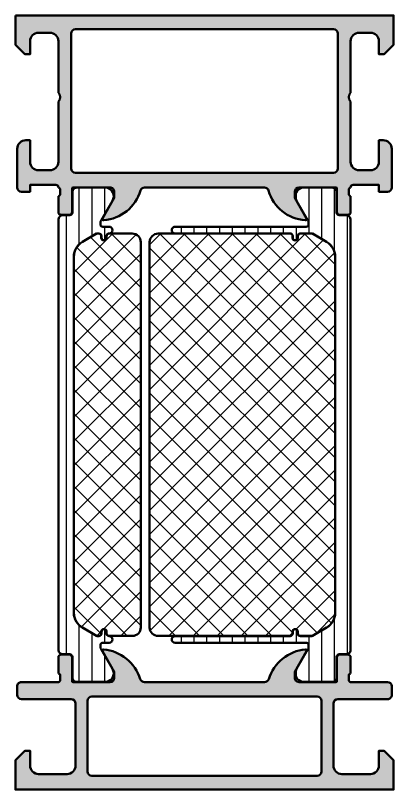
# Model space of a CAD drawing. Extents: x 0 to 44, y 0 to 90.
import ezdxf

# ---------------------------------------------------------------- set-up
doc = ezdxf.new("R2010")
doc.units = 0
for name, color, linetype, lineweight in [('0S-Alu contour', 7, 'Continuous', 50), ('0S-Alu hatch', 252, 'Continuous', 25), ('0S-Plastic contour', 254, 'Continuous', 50), ('0S-Plastic hatch', 253, 'Continuous', 25), ('0S-PT contour', 91, 'Continuous', 50), ('0S-PT hatch', 103, 'Continuous', 25)]:
    doc.layers.add(name, color=color, linetype=linetype, lineweight=lineweight)
pattern_1 = [(90, (0, 0), (-1.4859, 0), [])]
pattern_2 = [(135, (0, 0), (-1.403165018917055, -1.403165018917055), []), (225, (0, 0), (1.403165018917055, -1.403165018917055), [])]

# ---------------------------------------------------------------- blocks, each defined once
blk = doc.blocks.new('345120__F3F9D7E0_DEB5_4AF1_BDE5_C69AA5658B15_')
at = {"layer": '0S-Alu hatch'}
h = blk.add_hatch(color=256, dxfattribs=at)
edge = h.paths.add_edge_path()
edge.add_line((0, 90), (0, 86.59996795654297))
edge.add_line((0, 86.59996795654297), (1.099975585937499, 85.49999237060545))
edge.add_line((1.099975585937499, 85.49999237060545), (1.699951171875, 85.49999237060545))
edge.add_line((1.699951171875, 85.49999237060545), (1.699951167454621, 87.00035610491898))
edge.add_ellipse((2.700037571150549, 87.000356104919), major_axis=(-1.000086403695927, 0), ratio=1, start_angle=270.0000000000001, end_angle=360, ccw=False)
edge.add_line((2.700037571150548, 88.00044250861492), (3.999945194182837, 88.00044250638473))
edge.add_ellipse((3.999945191311735, 87.00038769658362), major_axis=(-1.000054809801113, 0), ratio=1, start_angle=180, end_angle=269.99999983550697, ccw=False)
edge.add_line((5.000000001112852, 87.00038769658362), (5, 81))
edge.add_ellipse((4.475160659681638, 80.5), major_axis=(-0.724883668698511, 0), ratio=1, start_angle=136.3884232636868, end_angle=223.6115767363133, ccw=False)
edge.add_line((5, 80), (5.000000001728484, 73.00005879772895))
edge.add_ellipse((3.999941202271026, 73.00005879772898), major_axis=(-1.000058799457458, 0), ratio=1, start_angle=90.00000000000051, end_angle=180, ccw=False)
edge.add_line((3.999941202271034, 71.99999999827152), (2.700038641114208, 71.99999999617478))
edge.add_ellipse((2.700038642443939, 73.00008747056891), major_axis=(-1.000087474394149, 0), ratio=1, start_angle=0, end_angle=89.99999992381868, ccw=False)
edge.add_line((1.699951168049786, 73.00008747056894), (1.699951171875, 75.5))
edge.add_line((1.699951171875, 75.5), (1.200038642443943, 75.50000000382522))
edge.add_arc((1.200038642443942, 74.49991252943106), 1.000087474394163, 89.99999999999999, 180.0007771235139)
edge.add_line((0.1999511681417694, 74.49989896487655), (0.2000122065430656, 69.99997010652886))
edge.add_arc((0.6999814664105886, 69.99997688836301), 0.4999692599135191, 180.0007771887011, 269.9995628678931)
edge.add_line((0.6999776519478511, 69.50000762846403), (1.70001220703125, 69.5))
edge.add_line((1.70001220703125, 69.5), (1.70001220703125, 70.29999542236328))
edge.add_line((1.70001220703125, 70.29999542236328), (4.699920654296797, 70.29999542236328))
edge.add_ellipse((4.700537733616001, 70.00062467693965), major_axis=(-0.29937138140174, 0), ratio=1, start_angle=179.8789847212615, end_angle=270.118101020499, ccw=False)
edge.add_ellipse((4.921072000722631, 69.7324717786137), major_axis=(-0.2788950563274067, 0), ratio=1, start_angle=178.8354106256287, end_angle=253.58012358051678, ccw=False)
edge.add_line((5.19990944726563, 69.726803370614), (5.199909447265627, 69.27320937061397))
edge.add_ellipse((4.921041351622438, 69.26754871113693), major_axis=(-0.2789255417371704, 0), ratio=1, start_angle=106.42459455535709, end_angle=181.1628700728806, ccw=False)
edge.add_line((4.999908447265626, 69.00000537061398), (4.999908447265625, 67.11999437060547))
edge.add_arc((5.299908447265624, 67.11999437060547), 0.2999999999999989, 180, 270.0000000000002)
edge.add_line((5.299908447265625, 66.81999437060547), (6.279882766308412, 66.81999437060547))
edge.add_arc((6.279882766308412, 67.11999437060547), 0.2999999999999971, 270, 360)
edge.add_line((6.57988276630841, 67.11999437060547), (6.579882766308411, 69.87999237060548))
edge.add_ellipse((6.699882766308407, 69.87999237060548), major_axis=(-0.1199999999999957, 0), ratio=1, start_angle=270.0017281987051, end_angle=360, ccw=False)
edge.add_line((6.699879146777504, 69.99999237055088), (10.99987573095151, 70.000122070251))
edge.add_ellipse((10.99989081194118, 69.50013495270454), major_axis=(-0.4999871177739097, 0), ratio=1, start_angle=180, end_angle=270.0017281986446, ccw=False)
edge.add_line((11.49987792971509, 69.50013495270454), (11.4998779296875, 68.80012512207031))
edge.add_line((11.4998779296875, 68.80012512207031), (10.11163330078123, 66.39560699462886))
edge.add_arc((10.23547601666193, 66.33769717461006), 0.1367134431258305, 154.9388426472552, 284.9266257996126)
edge.add_arc((9.920909795920153, 71.01638100774355), 4.823483216037494, 274.1585276596575, 343.4516360774273)
edge.add_ellipse((15.02389249098136, 69.5001220703124), major_axis=(-0.5000000000000996, 0), ratio=1, start_angle=269.999999999999, end_angle=343.4516360774293, ccw=False)
edge.add_line((15.02389249098137, 70.0001220703125), (28.97897234221998, 70.0001220703125))
edge.add_ellipse((28.97897234222002, 69.5001220703124), major_axis=(-0.5000000000000995, 0), ratio=1, start_angle=195.5022685849548, end_angle=270.00000000000324, ccw=False)
edge.add_arc((33.97791587154021, 70.88666495980162), 4.687671692939361, 195.5022685849576, 266.9583986954617)
edge.add_arc((33.76730593307565, 66.33526302328411), 0.1351541355356536, 253.6162966760294, 386.5182348815064)
edge.add_line((33.88824081420898, 66.3956069946289), (32.49999618530273, 68.8001251220703))
edge.add_line((32.49999618530273, 68.8001251220703), (32.49999618527514, 69.50013495270453))
edge.add_ellipse((32.99998330304908, 69.50013495270451), major_axis=(-0.4999871177739337, 0), ratio=1, start_angle=270.00009934834884, end_angle=360, ccw=False)
edge.add_line((32.99998243609352, 70.0001220704777), (37.30002183152571, 70.00012952636668))
edge.add_ellipse((37.3000220396001, 69.88012969970701), major_axis=(-0.1199998266598455, 0), ratio=1, start_angle=180, end_angle=270.00009934834304, ccw=False)
edge.add_line((37.42002186625994, 69.88012969970703), (37.42002186625994, 67.12013169970702))
edge.add_arc((37.72002186625994, 67.12013169970703), 0.2999999999999971, 180, 270)
edge.add_line((37.72002186625994, 66.82013169970703), (38.69999618530271, 66.820131699707))
edge.add_arc((38.69999618530271, 67.12013169970703), 0.3000000000000114, 270, 360)
edge.add_line((38.99999618530272, 67.12013169970703), (38.99999618530272, 69.00014269971554))
edge.add_ellipse((39.07886328094589, 69.26768604023847), major_axis=(-0.2789255417371443, 0), ratio=1, start_angle=-1.1628700727576984, end_angle=73.57540544464467, ccw=False)
edge.add_line((38.79999518530272, 69.2733466997149), (38.79999518530274, 69.7269406997155))
edge.add_ellipse((39.07883263184571, 69.73260910771404), major_axis=(-0.2788950563273631, 0), ratio=1, start_angle=-73.58012358050661, end_angle=1.1645893741326176, ccw=False)
edge.add_ellipse((39.29930476826627, 70.0006870152495), major_axis=(-0.2993091018266671, 0), ratio=1, start_angle=-90.12344696700228, end_angle=0.106685184959872, ccw=False)
edge.add_line((39.29994964599625, 70.2999954223633), (42.29985809326172, 70.29999542236328))
edge.add_line((42.29985809326172, 70.29999542236328), (42.29985809326172, 69.5))
edge.add_line((42.29985809326172, 69.5), (43.29989264834511, 69.50000762846403))
edge.add_arc((43.29988883388239, 69.99997688836301), 0.4999692599135264, 270.000437132106, 359.9992228112989)
edge.add_line((43.79985809374992, 69.99997010652886), (43.79991913215119, 74.49989896487655))
edge.add_arc((42.79983165784903, 74.49991252943106), 1.000087474394153, 359.9992228764861, 450.0000000000004)
edge.add_line((42.79983165784902, 75.50000000382522), (42.29991912841796, 75.5))
edge.add_line((42.29991912841796, 75.5), (42.29991913224317, 73.00008747056894))
edge.add_ellipse((41.299831657849, 73.00008747056896), major_axis=(-1.00008747439417, 0), ratio=1, start_angle=90.00000006091722, end_angle=180, ccw=False)
edge.add_line((41.2998316589123, 71.99999999617478), (39.99992287798283, 71.99999999861787))
edge.add_ellipse((39.9999228779828, 73.0000487627993), major_axis=(-1.000048764181428, 0), ratio=1, start_angle=0, end_angle=90.00000000000159, ccw=False)
edge.add_line((38.99987411380138, 73.00004876279931), (38.99987411499024, 80))
edge.add_ellipse((39.52471345530859, 80.5), major_axis=(-0.7248836686985038, 0), ratio=1, start_angle=-43.61157673631379, end_angle=43.61157673631379, ccw=False)
edge.add_line((38.99987411499024, 81), (38.99987411430043, 87.00039773154603))
edge.add_ellipse((39.99991888881759, 87.00039773154603), major_axis=(-1.000044774517157, 0), ratio=1, start_angle=270.00000016449314, end_angle=360, ccw=False)
edge.add_line((39.99991888594652, 88.00044250606317), (41.29983272914242, 88.00044250861491))
edge.add_ellipse((41.2998327291424, 87.00035610491898), major_axis=(-1.000086403695931, 0), ratio=1, start_angle=180, end_angle=269.9999999999992, ccw=False)
edge.add_line((42.29991913283834, 87.00035610491898), (42.29991912841796, 85.49999237060545))
edge.add_line((42.29991912841796, 85.49999237060545), (42.89989471435546, 85.49999237060545))
edge.add_line((42.89989471435546, 85.49999237060545), (43.99987030029296, 86.59996795654297))
edge.add_line((43.99987030029296, 86.59996795654297), (43.99987030029298, 90))
edge.add_line((43.99987030029298, 90), (0, 90))
edge = h.paths.add_edge_path()
edge.add_ellipse((7.000017999656677, 87.89999115561675), major_axis=(-0.5000027408751322, 0), ratio=1, start_angle=270, end_angle=360, ccw=False)
edge.add_line((7.000017999656677, 88.39999389649189), (36.99985611533369, 88.39999389649188))
edge.add_ellipse((36.99985611533357, 87.89999115561675), major_axis=(-0.500002740875118, 0), ratio=1, start_angle=180, end_angle=269.99999999998613, ccw=False)
edge.add_line((37.49985885620868, 87.89999115561675), (37.49985885620118, 72.19999694824219))
edge.add_ellipse((36.99985611533357, 72.19999968910979), major_axis=(-0.500002740875118, 0), ratio=1, start_angle=90, end_angle=179.9996859215194, ccw=False)
edge.add_line((36.99985611533357, 71.69999694823466), (7.000017999656556, 71.69999694823466))
edge.add_ellipse((7.000017999656679, 72.1999996891098), major_axis=(-0.5000027408751296, 0), ratio=1, start_angle=0, end_angle=89.99999999998568, ccw=False)
edge.add_line((6.50001525878155, 72.1999996891098), (6.500015258781544, 87.899991155617))
at = {"layer": '0S-Alu contour', "color": 7}
for points in [[(0, 90), (0, 86.59996795654297), (1.099975585937499, 85.49999237060545), (1.699951171875, 85.49999237060545), (1.699951167454621, 87.00035610491898)], [(42.29991913283834, 87.00035610491898), (42.29991912841796, 85.49999237060545), (42.89989471435546, 85.49999237060545), (43.99987030029296, 86.59996795654297), (43.99987030029298, 90), (0, 90)], [(7.000017999656677, 88.39999389649189), (36.99985611533369, 88.39999389649188)], [(2.700037571150548, 88.00044250861492), (3.999945194182837, 88.00044250638473)], [(6.50001525878155, 72.1999996891098), (6.500015258781544, 87.899991155617)], [(37.49985885620868, 87.89999115561675), (37.49985885620118, 72.19999694824219)], [(39.99991888594652, 88.00044250606317), (41.29983272914242, 88.00044250861491)], [(5.000000001112852, 87.00038769658362), (5, 81)], [(38.99987411499024, 81), (38.99987411430043, 87.00039773154603)], [(5, 80), (5.000000001728484, 73.00005879772895)], [(38.99987411380138, 73.00004876279931), (38.99987411499024, 80)], [(1.699951168049786, 73.00008747056894), (1.699951171875, 75.5), (1.200038642443943, 75.50000000382522)], [(42.79983165784902, 75.50000000382522), (42.29991912841796, 75.5), (42.29991913224317, 73.00008747056894)], [(0.1999511681417694, 74.49989896487655), (0.2000122065430656, 69.99997010652886)], [(43.79985809374992, 69.99997010652886), (43.79991913215119, 74.49989896487655)], [(3.999941202271034, 71.99999999827152), (2.700038641114208, 71.99999999617478)], [(36.99985611533357, 71.69999694823466), (7.000017999656555, 71.69999694823466)], [(41.2998316589123, 71.99999999617478), (39.99992287798283, 71.99999999861787)], [(0.6999776519478511, 69.50000762846403), (1.70001220703125, 69.5), (1.70001220703125, 70.29999542236328), (4.699920654296797, 70.29999542236328)], [(39.29994964599625, 70.2999954223633), (42.29985809326172, 70.29999542236328), (42.29985809326172, 69.5), (43.29989264834511, 69.50000762846403)], [(5.19990944726563, 69.726803370614), (5.199909447265627, 69.27320937061397)], [(6.57988276630841, 67.11999437060547), (6.579882766308411, 69.87999237060548)], [(6.699879146777504, 69.99999237055088), (10.99987573095151, 70.000122070251)], [(11.49987792971509, 69.50013495270454), (11.4998779296875, 68.80012512207031), (10.11163330078123, 66.39560699462886)], [(15.02389249098137, 70.0001220703125), (28.97897234221998, 70.0001220703125)], [(33.88824081420898, 66.3956069946289), (32.49999618530273, 68.8001251220703), (32.49999618527514, 69.50013495270453)], [(32.99998243609352, 70.0001220704777), (37.30002183152571, 70.00012952636668)], [(37.42002186625994, 69.88012969970703), (37.42002186625994, 67.12013169970702)], [(38.79999518530272, 69.2733466997149), (38.79999518530274, 69.7269406997155)], [(4.999908447265626, 69.00000537061398), (4.999908447265625, 67.11999437060547)], [(38.99999618530272, 67.12013169970703), (38.99999618530272, 69.00014269971554)], [(5.299908447265625, 66.81999437060547), (6.279882766308412, 66.81999437060547)], [(37.72002186625994, 66.82013169970703), (38.69999618530271, 66.820131699707)]]:
    blk.add_lwpolyline(points, dxfattribs=at)
at = {"layer": '0S-Alu contour', "color": 7, "extrusion": (0, 0, -1)}
for centre, radius, start, end in [((-7.000017999656677, 87.89999115561675), 0.5000027408751322, 0, 90), ((-36.99985611533357, 87.89999115561675), 0.500002740875118, 90.00000000001386, 180), ((-2.700037571150549, 87.000356104919), 1.000086403695927, 0, 89.99999999999991), ((-3.999945191311735, 87.00038769658362), 1.000054809801113, 90.00000016449302, 180), ((-39.99991888881759, 87.00039773154603), 1.000044774517157, 0, 89.99999983550686), ((-41.2998327291424, 87.00035610491898), 1.000086403695931, 90.00000000000081, 180), ((-4.475160659681638, 80.5), 0.724883668698511, 136.3884232636867, 223.6115767363132), ((-39.52471345530859, 80.5), 0.7248836686985038, 316.3884232636862, 43.61157673631377), ((-2.700038642443939, 73.00008747056891), 1.000087474394149, 270.0000000761813, 0), ((-3.999941202271026, 73.00005879772898), 1.000058799457458, 180, 269.9999999999995), ((-39.9999228779828, 73.0000487627993), 1.000048764181428, 269.9999999999984, 0), ((-41.299831657849, 73.00008747056896), 1.00008747439417, 180, 269.9999999390828), ((-7.000017999656679, 72.1999996891098), 0.5000027408751296, 270.0000000000143, 0), ((-36.99985611533357, 72.19999968910979), 0.500002740875118, 180.0003140784807, 270), ((-4.700537733616001, 70.00062467693965), 0.29937138140174, 89.88189897950102, 180.1210152787385), ((-39.29930476826627, 70.0006870152495), 0.2993091018266671, 359.8933148150401, 90.12344696700235), ((-4.921072000722631, 69.7324717786137), 0.2788950563274067, 106.4198764194832, 181.1645893743713), ((-6.699882766308407, 69.87999237060548), 0.1199999999999957, 0, 89.99827180129488), ((-10.99989081194118, 69.50013495270454), 0.4999871177739098, 89.99827180135536, 180), ((-15.02389249098136, 69.5001220703124), 0.5000000000000996, 16.54836392257069, 90.00000000000102), ((-28.97897234222002, 69.5001220703124), 0.5000000000000995, 89.99999999999675, 164.4977314150452), ((-32.99998330304908, 69.50013495270451), 0.4999871177739337, 0, 89.99990065165115), ((-37.3000220396001, 69.88012969970701), 0.1199998266598455, 89.99990065165693, 180), ((-39.07883263184571, 69.73260910771404), 0.2788950563273631, 358.8354106258674, 73.58012358050654), ((-4.921041351622438, 69.26754871113693), 0.2789255417371704, 178.8371299271194, 253.5754054446429), ((-39.07886328094589, 69.26768604023847), 0.2789255417371443, 286.4245945553553, 1.162870072757714)]:
    blk.add_arc(centre, radius, start, end, dxfattribs=at)
at = {"layer": '0S-Alu contour', "color": 7}
for centre, radius, start, end in [((1.200038642443942, 74.49991252943106), 1.000087474394163, 89.99999999999999, 180.0007771235139), ((42.79983165784903, 74.49991252943106), 1.000087474394153, 359.9992228764861, 90.0000000000004), ((0.6999814664105886, 69.99997688836301), 0.4999692599135191, 180.0007771887011, 269.9995628678931), ((9.920909795920153, 71.01638100774355), 4.823483216037494, 274.1585276596575, 343.4516360774273), ((33.97791587154021, 70.88666495980162), 4.687671692939361, 195.5022685849576, 266.9583986954617), ((43.29988883388239, 69.99997688836301), 0.4999692599135264, 270.000437132106, 359.9992228112989), ((5.299908447265624, 67.11999437060547), 0.2999999999999989, 180, 270.0000000000002), ((6.279882766308412, 67.11999437060547), 0.2999999999999971, 270, 0), ((37.72002186625994, 67.12013169970703), 0.2999999999999971, 180, 270), ((38.69999618530271, 67.12013169970703), 0.3000000000000114, 270, 0), ((10.23547601666193, 66.33769717461006), 0.1367134431258305, 154.9388426472552, 284.9266257996126), ((33.76730593307565, 66.33526302328411), 0.1351541355356536, 253.6162966760294, 26.51823488150635)]:
    blk.add_arc(centre, radius, start, end, dxfattribs=at)
blk = doc.blocks.new('284591__947056BD_C215_49A8_9227_F475E79111D4___6E9318BE_59F5_4E0F_AAC2_C73351AC0364_')
at = {"layer": '0S-Plastic hatch'}
h = blk.add_hatch(dxfattribs=at)
h.set_pattern_fill('ANSI31', color=256, scale=0.4680000000000001, angle=45, style=0)
h.set_pattern_definition(pattern_1)
edge = h.paths.add_edge_path()
edge.add_line((5.010000000000021, 66.29000567891639), (5.009999999999986, 16.20999432108364))
edge.add_arc((5.499997321090762, 16.2099943210836), 0.4899973210907778, 180, 269.9999999999946)
edge.add_line((5.499997321090716, 15.71999699999282), (6.310331333333335, 15.71999699999999))
edge.add_ellipse((6.310330641721714, 15.40999630848402), major_axis=(-0.3100006915167436, 0), ratio=1, start_angle=179.9998721732333, end_angle=269.9998721731014, ccw=False)
edge.add_line((6.620331333237686, 15.40999561687299), (6.619999382936178, 13.00999856428452))
edge.add_arc((7.109995360374921, 13.00999597743859), 0.4899959774455703, 179.9996975182267, 269.9999999999989)
edge.add_line((7.109995360374911, 12.51999999999303), (10.58582249618419, 12.51999999999999))
edge.add_arc((10.44422884910813, 13.49981807472285), 0.989996070924476, 278.2228963588972, 392.7407569883854)
edge.add_line((11.27694055408898, 14.03524634894244), (9.958304394460608, 16.31919148717442))
edge.add_ellipse((10.39997736542179, 16.57419146093217), major_axis=(-0.5099999998962051, 0), ratio=1, start_angle=-0.0057438201249055965, end_angle=29.99999660247039, ccw=False)
edge.add_line((9.889977368088282, 16.57424258770441), (9.89000000131587, 16.80002606462569))
edge.add_ellipse((10.15000000002687, 16.79999999998251), major_axis=(-0.2600000000174765, 0), ratio=1, start_angle=270.0000000000016, end_angle=359.9942561768293, ccw=False)
edge.add_line((10.15000000002687, 17.05999999999999), (10.90040663939099, 17.06000000000002))
edge.add_arc((10.90040663939097, 17.44925907311677), 0.3892590731167509, 270.0000000000031, 450.0000000000031)
edge.add_ellipse((10.90040663939093, 18.15000000000005), major_axis=(-0.31148185376653, 0), ratio=1, start_angle=0, end_angle=90.00000000000392, ccw=False)
edge.add_line((10.5889247856244, 18.15000000000005), (10.5889247856244, 18.35057079528622))
edge.add_arc((10.29949558091064, 18.35057079528622), 0.2894292047137625, 0, 180)
edge.add_line((10.01006637619687, 18.35057079528622), (10.01006637619687, 18.14999999999996))
edge.add_ellipse((9.70006637619693, 18.14999999999996), major_axis=(-0.3099999999999436, 0), ratio=1, start_angle=93.33843872004269, end_angle=180, ccw=False)
edge.add_line((9.71811884915455, 17.84052607828752), (9.534987190539766, 17.84052607828747))
edge.add_ellipse((9.534987190539688, 18.05052607828745), major_axis=(-0.2099999999999866, 0), ratio=1, start_angle=60.00000000000108, end_angle=90.00000000002132, ccw=False)
edge.add_line((9.429987190539698, 17.86866074349273), (7.795000000000014, 18.81262103807235))
edge.add_ellipse((8.79999999999997, 20.55333209967908), major_axis=(-2.009999999999977, 0), ratio=1, start_angle=0, end_angle=60.00000000000108, ccw=False)
edge.add_line((6.78999999999999, 20.55333209967908), (6.789999999999995, 61.94666790036813))
edge.add_ellipse((8.799999999999887, 61.94666790036813), major_axis=(-2.009999999999891, 0), ratio=1, start_angle=300.0000000000035, end_angle=360, ccw=False)
edge.add_line((7.794999999999834, 63.68737896197469), (9.429987190539387, 64.63133925655443))
edge.add_ellipse((9.534987190539445, 64.44947392175972), major_axis=(-0.2100000000000075, 0), ratio=1, start_angle=269.99999999997533, end_angle=300.0000000000169, ccw=False)
edge.add_line((9.534987190539535, 64.65947392175973), (9.718118849154253, 64.65947392175968))
edge.add_ellipse((9.700066376196903, 64.35000000004719), major_axis=(-0.3099999999999799, 0), ratio=1, start_angle=180, end_angle=266.6615612800076, ccw=False)
edge.add_line((10.01006637619688, 64.3500000000472), (10.01006637619688, 64.14942920476099))
edge.add_arc((10.29949558091064, 64.14942920476096), 0.2894292047137608, 180, 360)
edge.add_line((10.5889247856244, 64.14942920476096), (10.58892478562441, 64.35000000004709))
edge.add_ellipse((10.90040663939096, 64.3500000000471), major_axis=(-0.3114818537665549, 0), ratio=1, start_angle=269.99999999999574, end_angle=360, ccw=False)
edge.add_arc((10.900406639391, 65.05074092693042), 0.3892590731167473, 269.9999999999979, 449.9999999999978)
edge.add_line((10.90040663939101, 65.44000000004716), (10.15000000002686, 65.44000000004722))
edge.add_ellipse((10.15000000005469, 65.70000000009252), major_axis=(-0.2600000000452951, 0), ratio=1, start_angle=0.005743817205996038, end_angle=89.9999999938675, ccw=False)
edge.add_line((9.890000001315869, 65.69997393547717), (9.889977368088301, 65.92575741223997))
edge.add_ellipse((10.39997736552552, 65.92580853904005), major_axis=(-0.5099999999999154, 0), ratio=1, start_angle=-29.999996599344684, end_angle=0.005743823234126921, ccw=False)
edge.add_line((9.958304394460614, 66.18080851282556), (11.27694055408895, 68.46475365105749))
edge.add_arc((10.44422884910812, 69.00018192527716), 0.989996070924468, 327.2592430116099, 441.7771036411002)
edge.add_line((10.58582249618423, 69.98), (7.109995360374942, 69.98000000000697))
edge.add_arc((7.109995360365727, 69.49000402257059), 0.4899959774363794, 89.9999999989224, 180.0079248046689)
edge.add_line((6.619999387616342, 69.48993624929923), (6.620331330368123, 67.09004587695476))
edge.add_ellipse((6.310331333333343, 67.090003), major_axis=(-0.3099999999999945, 0), ratio=1, start_angle=89.99999999949318, end_angle=180.0079247372928, ccw=False)
edge.add_line((6.310331333330601, 66.780003), (5.499997321090798, 66.78000300000717))
edge.add_arc((5.499997321090807, 66.29000567891639), 0.4899973210907831, 90.00000000000104, 180)
at = {"layer": '0S-Plastic contour', "color": 7}
for points in [[(6.619999387616342, 69.48993624929923), (6.620331330368123, 67.09004587695476)], [(10.58582249618423, 69.98), (7.109995360374942, 69.98000000000697)], [(9.958304394460614, 66.18080851282556), (11.27694055408895, 68.46475365105749)], [(6.310331333330601, 66.780003), (5.499997321090798, 66.78000300000717)], [(5.010000000000021, 66.29000567891639), (5.009999999999986, 16.20999432108364)], [(9.890000001315869, 65.69997393547717), (9.889977368088301, 65.92575741223997)], [(10.90040663939101, 65.44000000004716), (10.15000000002686, 65.44000000004722)], [(7.794999999999834, 63.68737896197469), (9.429987190539387, 64.63133925655443)], [(9.534987190539535, 64.65947392175973), (9.718118849154253, 64.65947392175968)], [(10.01006637619688, 64.3500000000472), (10.01006637619688, 64.14942920476099)], [(10.5889247856244, 64.14942920476096), (10.58892478562441, 64.35000000004709)], [(6.78999999999999, 20.55333209967908), (6.789999999999995, 61.94666790036813)], [(9.429987190539698, 17.86866074349273), (7.795000000000014, 18.81262103807235)], [(10.01006637619687, 18.35057079528622), (10.01006637619687, 18.14999999999996)], [(10.5889247856244, 18.15000000000005), (10.5889247856244, 18.35057079528622)], [(9.71811884915455, 17.84052607828752), (9.534987190539766, 17.84052607828747)], [(9.889977368088282, 16.57424258770441), (9.89000000131587, 16.80002606462569)], [(11.27694055408898, 14.03524634894244), (9.958304394460608, 16.31919148717442)], [(10.15000000002687, 17.05999999999999), (10.90040663939099, 17.06000000000002)], [(5.499997321090716, 15.71999699999282), (6.310331333333335, 15.71999699999999)], [(6.620331333237686, 15.40999561687299), (6.619999382936178, 13.00999856428452)], [(7.109995360374911, 12.51999999999303), (10.58582249618419, 12.51999999999999)]]:
    blk.add_lwpolyline(points, dxfattribs=at)
for centre, radius, start, end in [((7.109995360365727, 69.49000402257059), 0.4899959774363794, 89.9999999989224, 180.0079248046689), ((10.44422884910812, 69.00018192527716), 0.989996070924468, 327.2592430116099, 81.77710364110021), ((5.499997321090807, 66.29000567891639), 0.4899973210907831, 90.00000000000104, 180), ((10.900406639391, 65.05074092693042), 0.3892590731167473, 269.9999999999979, 89.99999999999793), ((10.29949558091064, 64.14942920476096), 0.2894292047137608, 180, 0), ((10.29949558091064, 18.35057079528622), 0.2894292047137625, 0, 180), ((10.90040663939097, 17.44925907311677), 0.3892590731167509, 270.0000000000031, 90.00000000000314), ((5.499997321090762, 16.2099943210836), 0.4899973210907778, 180, 269.9999999999946), ((10.44422884910813, 13.49981807472285), 0.989996070924476, 278.2228963588972, 32.74075698838543), ((7.109995360374921, 13.00999597743859), 0.4899959774455703, 179.9996975182267, 269.9999999999989)]:
    blk.add_arc(centre, radius, start, end, dxfattribs=at)
at = {"layer": '0S-Plastic contour', "color": 7, "extrusion": (0, 0, -1)}
for centre, radius, start, end in [((-6.310331333333343, 67.090003), 0.3099999999999945, 179.9920752627072, 270.0000000005068), ((-10.39997736552552, 65.92580853904005), 0.5099999999999154, 359.9942561767659, 29.99999659934469), ((-10.15000000005469, 65.70000000009252), 0.2600000000452951, 270.0000000061325, 359.994256182794), ((-9.534987190539445, 64.44947392175972), 0.2100000000000075, 59.99999999998314, 90.0000000000247), ((-9.700066376196903, 64.35000000004719), 0.3099999999999799, 93.33843871999235, 180), ((-10.90040663939096, 64.3500000000471), 0.3114818537665549, 0, 90.00000000000426), ((-8.799999999999887, 61.94666790036813), 2.009999999999891, 0, 59.99999999999647), ((-8.79999999999997, 20.55333209967908), 2.009999999999977, 299.9999999999989, 0), ((-9.70006637619693, 18.14999999999996), 0.3099999999999436, 180, 266.6615612799573), ((-10.90040663939093, 18.15000000000005), 0.31148185376653, 269.9999999999961, 0), ((-9.534987190539688, 18.05052607828745), 0.2099999999999866, 269.9999999999787, 299.9999999999989), ((-10.39997736542179, 16.57419146093217), 0.5099999998962051, 330.0000033975297, 0.0057438201249144), ((-10.15000000002687, 16.79999999998251), 0.2600000000174765, 0.0057438231706752, 89.99999999999844), ((-6.310330641721714, 15.40999630848402), 0.3100006915167436, 90.0001278268986, 180.0001278267668)]:
    blk.add_arc(centre, radius, start, end, dxfattribs=at)
blk = doc.blocks.new('441020__C2A5C2BC_1B87_47E6_BDE3_5415406F8C83_')
at = {"layer": '0S-PT hatch'}
h = blk.add_hatch(dxfattribs=at)
h.set_pattern_fill('ANSI37', color=256, scale=0.625, angle=90, style=0)
h.set_pattern_definition(pattern_2)
edge = h.paths.add_edge_path()
edge.add_line((15.61000000000003, 63.65020331974264), (15.61000000000003, 18.84979668030451))
edge.add_arc((16.60000000000003, 18.84979668030451), 0.9900000000000002, 180, 270)
edge.add_line((16.60000000000003, 17.85979668030452), (31.95634587524415, 17.85979668030451))
edge.add_arc((31.95634587524415, 18.14979668030452), 0.2900000000000098, 270, 360)
edge.add_line((32.24634587524416, 18.14979668030452), (32.24634587524417, 18.35036747559077))
edge.add_ellipse((32.55577507995793, 18.35036747559077), major_axis=(-0.3094292047137586, 0), ratio=1, start_angle=180, end_angle=360, ccw=False)
edge.add_line((32.86520428467169, 18.35036747559077), (32.86520428467169, 18.14979668030453))
edge.add_arc((33.15520428467169, 18.14979668030453), 0.2899999999999991, 180, 266.548328193815)
edge.add_line((33.13774436919685, 17.86032275859203), (34.46501280946048, 17.86032275859203))
edge.add_arc((34.46501280946048, 18.05032275859202), 0.1899999999999906, 270.0000000000021, 300.0000000000011)
edge.add_line((34.56001280946047, 17.88577793187299), (36.19500000000002, 18.82973822645256))
edge.add_arc((35.20000000000005, 20.5531287799836), 1.989999999999984, 299.9999999999994, 360)
edge.add_line((37.19000000000003, 20.5531287799836), (37.19000000000002, 61.94646458067263))
edge.add_arc((35.20000000000003, 61.94646458067262), 1.989999999999994, 0, 60.00000000000115)
edge.add_line((36.19499999999999, 63.66985513420367), (34.56001280946046, 64.61381542878323))
edge.add_arc((34.46501280946052, 64.44927060206423), 0.1899999999999254, 60.00000000000968, 90.00000000000857)
edge.add_line((34.46501280946049, 64.63927060206414), (33.13828197638462, 64.63927060206417))
edge.add_arc((33.15574189185951, 64.34979668035167), 0.2899999999999934, 93.45167180619636, 180)
edge.add_line((32.86574189185952, 64.34979668035167), (32.86574189185949, 64.14922588506543))
edge.add_ellipse((32.55577507995793, 64.14922588506545), major_axis=(-0.3099668119015604, 0), ratio=1, start_angle=0, end_angle=180, ccw=False)
edge.add_line((32.24580826805637, 64.14922588506545), (32.24580826805636, 64.3497966803045))
edge.add_arc((31.95540162866539, 64.34979668030452), 0.290406639390973, 0, 89.99999999982406)
edge.add_line((31.95540162866628, 64.6402033196955), (16.60000000000304, 64.64020331974261))
edge.add_arc((16.6, 63.65020331974264), 0.9899999999999735, 89.99999999982418, 180)
at = {"layer": '0S-PT contour', "color": 7}
for points in [[(31.95540162866628, 64.6402033196955), (16.60000000000304, 64.64020331974261)], [(32.24580826805637, 64.14922588506545), (32.24580826805636, 64.3497966803045)], [(32.86574189185952, 64.34979668035167), (32.86574189185949, 64.14922588506543)], [(34.46501280946049, 64.63927060206414), (33.13828197638462, 64.63927060206417)], [(36.19499999999999, 63.66985513420367), (34.56001280946046, 64.61381542878323)], [(15.61000000000003, 63.65020331974264), (15.61000000000003, 18.84979668030451)], [(37.19000000000003, 20.5531287799836), (37.19000000000002, 61.94646458067263)], [(32.24634587524416, 18.14979668030452), (32.24634587524417, 18.35036747559077)], [(32.86520428467169, 18.35036747559077), (32.86520428467169, 18.14979668030453)], [(34.56001280946047, 17.88577793187299), (36.19500000000002, 18.82973822645256)], [(16.60000000000003, 17.85979668030452), (31.95634587524415, 17.85979668030451)], [(33.13774436919685, 17.86032275859203), (34.46501280946048, 17.86032275859203)]]:
    blk.add_lwpolyline(points, dxfattribs=at)
for centre, radius, start, end in [((16.6, 63.65020331974264), 0.9899999999999735, 89.99999999982418, 180), ((31.95540162866539, 64.34979668030452), 0.290406639390973, 0, 89.99999999982406), ((33.15574189185951, 64.34979668035167), 0.2899999999999934, 93.45167180619636, 180), ((34.46501280946052, 64.44927060206423), 0.1899999999999254, 60.00000000000968, 90.00000000000857), ((35.20000000000003, 61.94646458067262), 1.989999999999994, 0, 60.00000000000115), ((35.20000000000005, 20.5531287799836), 1.989999999999984, 299.9999999999994, 0), ((16.60000000000003, 18.84979668030451), 0.9900000000000002, 180, 270), ((31.95634587524415, 18.14979668030452), 0.2900000000000098, 270, 0), ((33.15520428467169, 18.14979668030453), 0.2899999999999991, 180, 266.548328193815), ((34.46501280946048, 18.05032275859202), 0.1899999999999906, 270.0000000000021, 300.0000000000011)]:
    blk.add_arc(centre, radius, start, end, dxfattribs=at)
at = {"layer": '0S-PT contour', "color": 7, "extrusion": (0, 0, -1)}
for centre, radius, start, end in [((-32.55577507995793, 64.14922588506545), 0.3099668119015604, 180, 0), ((-32.55577507995793, 18.35036747559077), 0.3094292047137586, 0, 180)]:
    blk.add_arc(centre, radius, start, end, dxfattribs=at)
blk = doc.blocks.new('441020__852D7F36_E04C_4290_8AB2_4082EDBBD4ED_')
at = {"layer": '0S-PT hatch'}
h = blk.add_hatch(dxfattribs=at)
h.set_pattern_fill('ANSI37', color=256, scale=0.625, angle=90, style=0)
h.set_pattern_definition(pattern_2)
edge = h.paths.add_edge_path()
edge.add_line((14.58999999999998, 63.65020331974264), (14.58999999999998, 18.84979668030451))
edge.add_ellipse((13.59999999999998, 18.84979668030451), major_axis=(-0.9900000000000019, 0), ratio=1, start_angle=90, end_angle=180, ccw=False)
edge.add_line((13.59999999999998, 17.85979668030451), (10.8989247856244, 17.85979668030451))
edge.add_ellipse((10.8989247856244, 18.14979668030452), major_axis=(-0.2900000000000062, 0), ratio=1, start_angle=0, end_angle=89.99999999999932, ccw=False)
edge.add_line((10.6089247856244, 18.14979668030452), (10.6089247856244, 18.35036747559076))
edge.add_arc((10.29949558091063, 18.35036747559076), 0.3094292047137621, 0, 180)
edge.add_line((9.990066376196873, 18.35036747559076), (9.990066376196872, 18.14979668030452))
edge.add_ellipse((9.700066376196878, 18.14979668030452), major_axis=(-0.2899999999999938, 0), ratio=1, start_angle=93.4516718061858, end_angle=180, ccw=False)
edge.add_line((9.717526291671712, 17.86032275859203), (9.534987190539537, 17.86032275859203))
edge.add_ellipse((9.534987190539548, 18.05032275859205), major_axis=(-0.1900000000000154, 0), ratio=1, start_angle=60.00000000000131, end_angle=89.99999999999733, ccw=False)
edge.add_line((9.439987190539544, 17.88577793187299), (7.805000000000005, 18.82973822645256))
edge.add_ellipse((8.799999999999986, 20.5531287799836), major_axis=(-1.989999999999993, 0), ratio=1, start_angle=0, end_angle=60.000000000000625, ccw=False)
edge.add_line((6.809999999999989, 20.5531287799836), (6.809999999999997, 61.94646458067262))
edge.add_ellipse((8.799999999999986, 61.94646458067262), major_axis=(-1.989999999999988, 0), ratio=1, start_angle=299.9999999999993, end_angle=360, ccw=False)
edge.add_line((7.805000000000016, 63.66985513420366), (9.439987190539563, 64.61381542878323))
edge.add_ellipse((9.534987190539512, 64.4492706020642), major_axis=(-0.1899999999999563, 0), ratio=1, start_angle=269.9999999999936, end_angle=299.99999999998926, ccw=False)
edge.add_line((9.534987190539534, 64.63927060206414), (9.717526291671735, 64.63927060206417))
edge.add_ellipse((9.700066376196874, 64.34979668035167), major_axis=(-0.2900000000000059, 0), ratio=1, start_angle=180, end_angle=266.5483281938091, ccw=False)
edge.add_line((9.990066376196879, 64.34979668035167), (9.990066376196875, 64.14922588506545))
edge.add_arc((10.30003318809844, 64.14922588506545), 0.3099668119015639, 180, 360)
edge.add_line((10.61, 64.14922588506545), (10.61, 64.3497966803045))
edge.add_ellipse((10.90040663939096, 64.34979668030452), major_axis=(-0.2904066393909641, 0), ratio=1, start_angle=270.0000000009985, end_angle=360, ccw=False)
edge.add_line((10.9004066393859, 64.64020331969549), (13.59999999998273, 64.64020331974261))
edge.add_ellipse((13.59999999999999, 63.6502033197426), major_axis=(-0.9900000000000019, 0), ratio=1, start_angle=180, end_angle=270.00000000099874, ccw=False)
at = {"layer": '0S-PT contour', "color": 7}
for points in [[(7.805000000000016, 63.66985513420366), (9.439987190539563, 64.61381542878323)], [(9.534987190539534, 64.63927060206414), (9.717526291671735, 64.63927060206417)], [(9.990066376196879, 64.34979668035167), (9.990066376196875, 64.14922588506545)], [(10.61, 64.14922588506545), (10.61, 64.3497966803045)], [(10.9004066393859, 64.64020331969549), (13.59999999998273, 64.64020331974261)], [(14.58999999999998, 63.65020331974264), (14.58999999999998, 18.84979668030451)], [(6.809999999999989, 20.5531287799836), (6.809999999999997, 61.94646458067262)], [(9.439987190539544, 17.88577793187299), (7.805000000000005, 18.82973822645256)], [(9.990066376196873, 18.35036747559076), (9.990066376196872, 18.14979668030452)], [(10.6089247856244, 18.14979668030452), (10.6089247856244, 18.35036747559076)], [(9.717526291671712, 17.86032275859203), (9.534987190539537, 17.86032275859203)], [(13.59999999999998, 17.85979668030451), (10.8989247856244, 17.85979668030451)]]:
    blk.add_lwpolyline(points, dxfattribs=at)
at = {"layer": '0S-PT contour', "color": 7, "extrusion": (0, 0, -1)}
for centre, radius, start, end in [((-9.534987190539512, 64.4492706020642), 0.1899999999999563, 60.00000000001072, 90.00000000000644), ((-9.700066376196874, 64.34979668035167), 0.290000000000006, 93.45167180619094, 180), ((-10.90040663939096, 64.34979668030452), 0.2904066393909641, 0, 89.99999999900152), ((-13.59999999999999, 63.6502033197426), 0.9900000000000019, 89.99999999900125, 180), ((-8.799999999999986, 61.94646458067262), 1.989999999999988, 0, 60.00000000000071), ((-8.799999999999986, 20.5531287799836), 1.989999999999993, 299.9999999999994, 0), ((-9.700066376196878, 18.14979668030452), 0.2899999999999938, 180, 266.5483281938142), ((-10.8989247856244, 18.14979668030452), 0.2900000000000062, 270.0000000000007, 0), ((-13.59999999999998, 18.84979668030451), 0.9900000000000019, 180, 270), ((-9.534987190539548, 18.05032275859205), 0.1900000000000155, 270.0000000000027, 299.9999999999987)]:
    blk.add_arc(centre, radius, start, end, dxfattribs=at)
at = {"layer": '0S-PT contour', "color": 7}
for centre, radius, start, end in [((10.30003318809844, 64.14922588506545), 0.3099668119015639, 180, 0), ((10.29949558091063, 18.35036747559076), 0.3094292047137621, 0, 180)]:
    blk.add_arc(centre, radius, start, end, dxfattribs=at)
blk = doc.blocks.new('284591__84B69CFF_3E3F_4BBF_950E_1EB50E4796B1___7968272E_84EC_44AE_8CC6_2AC537F44D57_')
at = {"layer": '0S-Plastic hatch'}
h = blk.add_hatch(dxfattribs=at)
h.set_pattern_fill('ANSI31', color=256, scale=0.4680000000000001, angle=45, style=0)
h.set_pattern_definition(pattern_1)
edge = h.paths.add_edge_path()
edge.add_line((38.99, 66.29000567890921), (38.99000000000003, 16.20999432109082))
edge.add_ellipse((38.50000267890204, 16.20999432109082), major_axis=(-0.489997321097988, 0), ratio=1, start_angle=89.9999999999992, end_angle=180, ccw=False)
edge.add_line((38.50000267890204, 15.71999699999283), (37.68966866666227, 15.719997))
edge.add_arc((37.68966866665953, 15.40999699999997), 0.3100000000000254, 89.99999999949308, 180.0079247372927)
edge.add_line((37.37966866962472, 15.40995412304521), (37.38000061715219, 13.00999723387175))
edge.add_ellipse((36.89000530483599, 13.00999531231254), major_axis=(-0.4899953123199713, 0), ratio=1, start_angle=89.99992221519932, end_angle=180.0002246901265, ccw=False)
edge.add_line((36.89000463961792, 12.51999999999303), (33.41417750380863, 12.52))
edge.add_ellipse((33.55577115088471, 13.49981807472284), major_axis=(-0.989996070924474, 0), ratio=1, start_angle=-32.74075698838578, end_angle=81.77710364110152, ccw=False)
edge.add_line((32.72305944590386, 14.03524634894244), (34.04169574211239, 16.31919172373808))
edge.add_arc((33.60002365369184, 16.57419118792871), 0.5099989808100367, 330.0000034006535, 360.0057438232341)
edge.add_line((34.11002263193919, 16.57424231462661), (34.10999999868415, 16.80002606457013))
edge.add_arc((33.84999999994531, 16.79999999995468), 0.260000000045304, 0.0057438172060589, 89.99999999386671)
edge.add_line((33.84999999997314, 17.05999999999999), (18.57101353298103, 17.06000000000057))
edge.add_ellipse((18.57101353298103, 17.44925907311705), major_axis=(-0.3892590731164738, 0), ratio=1, start_angle=-89.99999999999937, end_angle=90.00000000000051, ccw=False)
edge.add_line((18.57101353298103, 17.83851814623352), (31.95486402147763, 17.83851814623352))
edge.add_arc((31.95486402147763, 18.15000000000005), 0.31148185376653, 270, 360)
edge.add_line((32.26634587524416, 18.15000000000005), (32.26634587524416, 18.35057079528622))
edge.add_ellipse((32.55577507995793, 18.35057079528623), major_axis=(-0.2894292047137625, 0), ratio=1, start_angle=180, end_angle=360, ccw=False)
edge.add_line((32.84520428467169, 18.35057079528624), (32.8452042846717, 18.14999999999995))
edge.add_arc((33.15520428467163, 18.14999999999997), 0.3099999999999312, 180, 273.3384387211084)
edge.add_line((33.17325675763501, 17.84052607828787), (34.46501280946026, 17.84052607828747))
edge.add_arc((34.46501280946032, 18.05052607828747), 0.2100000000000008, 269.9999999999845, 299.9999999999987)
edge.add_line((34.57001280946032, 17.86866074349273), (36.20500000000002, 18.81262103807236))
edge.add_arc((35.20000000000008, 20.55333209967908), 2.009999999999962, 299.9999999999986, 360)
edge.add_line((37.21000000000004, 20.55333209967908), (37.21000000000002, 61.94666790036813))
edge.add_arc((35.20000000000011, 61.94666790036814), 2.009999999999905, 0, 59.99999999999572)
edge.add_line((36.20500000000019, 63.6873789619747), (34.57001280946063, 64.63133925655447))
edge.add_arc((34.46501280946075, 64.44947392175989), 0.2099999999998097, 60.00000000000683, 90.00000000001744)
edge.add_line((34.46501280946068, 64.65947392175968), (33.17325675763702, 64.65947392175948))
edge.add_arc((33.15520428467188, 64.35000000004725), 0.3100000000001785, 86.6615612785667, 180)
edge.add_line((32.8452042846717, 64.35000000004722), (32.8452042846717, 64.14942920476096))
edge.add_ellipse((32.55577507995793, 64.14942920476096), major_axis=(-0.2894292047137696, 0), ratio=1, start_angle=0, end_angle=180, ccw=False)
edge.add_line((32.26634587524416, 64.14942920476096), (32.26634587524416, 64.35000000004709))
edge.add_arc((31.95486402147759, 64.3500000000471), 0.3114818537665656, 0, 89.9999999999987)
edge.add_line((31.9548640214776, 64.66148185381367), (18.57101353298102, 64.66148185381367))
edge.add_ellipse((18.57101353298102, 65.0507409269301), major_axis=(-0.3892590731164347, 0), ratio=1, start_angle=-90, end_angle=90, ccw=False)
edge.add_line((18.57101353298101, 65.44000000004654), (33.84999999997314, 65.44000000004723))
edge.add_arc((33.84999999997312, 65.70000000006473), 0.2600000000174987, 270.0000000000047, 359.9942561768293)
edge.add_line((34.10999999868415, 65.69997393542154), (34.11002263191174, 65.92575741228318))
edge.add_arc((33.60002263457815, 65.92580853905542), 0.5099999998962799, 359.9942561798751, 389.9999966024698)
edge.add_line((34.0416956055394, 66.1808085128132), (32.72305944590387, 68.46475365105752))
edge.add_ellipse((33.55577115088468, 69.00018192527716), major_axis=(-0.9899960709244663, 0), ratio=1, start_angle=-81.77710364109379, end_angle=32.74075698838902, ccw=False)
edge.add_line((33.41417750380847, 69.97999999999999), (36.89000463961793, 69.98000000000697))
edge.add_ellipse((36.89000463961792, 69.49000402256138), major_axis=(-0.489995977445588, 0), ratio=1, start_angle=179.9920752627074, end_angle=269.9999999999992, ccw=False)
edge.add_line((37.38000061237659, 69.48993624986669), (37.37966866962481, 67.09004587753822))
edge.add_arc((37.6896686666655, 67.09000300000596), 0.310000000005986, 179.9920751560094, 269.9999999988969)
edge.add_line((37.68966866665953, 66.78000299999998), (38.50000267890213, 66.78000300000716))
edge.add_ellipse((38.50000267890209, 66.29000567890925), major_axis=(-0.4899973210979028, 0), ratio=1, start_angle=180, end_angle=269.99999999999585, ccw=False)
at = {"layer": '0S-Plastic contour', "color": 7}
for points in [[(33.41417750380847, 69.97999999999999), (36.89000463961793, 69.98000000000697)], [(37.38000061237659, 69.48993624986669), (37.37966866962481, 67.09004587753822)], [(34.0416956055394, 66.1808085128132), (32.72305944590387, 68.46475365105752)], [(37.68966866665953, 66.78000299999998), (38.50000267890213, 66.78000300000716)], [(34.10999999868415, 65.69997393542154), (34.11002263191174, 65.92575741228318)], [(38.99, 66.29000567890921), (38.99000000000003, 16.20999432109082)], [(18.57101353298101, 65.44000000004654), (33.84999999997314, 65.44000000004723)], [(31.9548640214776, 64.66148185381367), (18.57101353298102, 64.66148185381367)], [(32.26634587524416, 64.14942920476096), (32.26634587524416, 64.35000000004709)], [(32.8452042846717, 64.35000000004722), (32.8452042846717, 64.14942920476096)], [(34.46501280946068, 64.65947392175968), (33.17325675763702, 64.65947392175948)], [(36.20500000000019, 63.6873789619747), (34.57001280946063, 64.63133925655447)], [(37.21000000000004, 20.55333209967908), (37.21000000000002, 61.94666790036813)], [(32.26634587524416, 18.15000000000005), (32.26634587524416, 18.35057079528622)], [(32.84520428467169, 18.35057079528624), (32.8452042846717, 18.14999999999995)], [(34.57001280946032, 17.86866074349273), (36.20500000000002, 18.81262103807236)], [(18.57101353298103, 17.83851814623352), (31.95486402147763, 17.83851814623352)], [(33.17325675763501, 17.84052607828787), (34.46501280946026, 17.84052607828747)], [(33.84999999997314, 17.05999999999999), (18.57101353298103, 17.06000000000057)], [(32.72305944590386, 14.03524634894244), (34.04169574211239, 16.31919172373808)], [(34.11002263193919, 16.57424231462661), (34.10999999868415, 16.80002606457013)], [(37.37966866962472, 15.40995412304521), (37.38000061715219, 13.00999723387175)], [(38.50000267890204, 15.71999699999283), (37.68966866666227, 15.719997)], [(36.89000463961792, 12.51999999999303), (33.41417750380863, 12.52)]]:
    blk.add_lwpolyline(points, dxfattribs=at)
at = {"layer": '0S-Plastic contour', "color": 7, "extrusion": (0, 0, -1)}
for centre, radius, start, end in [((-33.55577115088468, 69.00018192527716), 0.9899960709244663, 327.259243011611, 81.77710364109384), ((-36.89000463961792, 69.49000402256138), 0.489995977445588, 90.00000000000082, 180.0079247372927), ((-38.50000267890209, 66.29000567890925), 0.4899973210979028, 90.00000000000416, 180), ((-18.57101353298102, 65.0507409269301), 0.3892590731164347, 270, 90), ((-32.55577507995793, 64.14942920476096), 0.2894292047137696, 180, 0), ((-32.55577507995793, 18.35057079528623), 0.2894292047137625, 0, 180), ((-18.57101353298103, 17.44925907311705), 0.3892590731164738, 269.9999999999995, 89.99999999999947), ((-38.50000267890204, 16.20999432109082), 0.489997321097988, 180, 270.0000000000008), ((-33.55577115088471, 13.49981807472284), 0.989996070924474, 278.2228963588985, 32.74075698838585), ((-36.89000530483599, 13.00999531231254), 0.4899953123199713, 179.9997753098735, 270.0000777848007)]:
    blk.add_arc(centre, radius, start, end, dxfattribs=at)
at = {"layer": '0S-Plastic contour', "color": 7}
for centre, radius, start, end in [((37.6896686666655, 67.09000300000596), 0.310000000005986, 179.9920751560094, 269.9999999988969), ((33.60002263457815, 65.92580853905542), 0.5099999998962799, 359.9942561798751, 29.99999660246977), ((33.84999999997312, 65.70000000006473), 0.2600000000174987, 270.0000000000047, 359.9942561768293), ((31.95486402147759, 64.3500000000471), 0.3114818537665656, 0, 89.9999999999987), ((33.15520428467188, 64.35000000004725), 0.3100000000001785, 86.6615612785667, 180), ((34.46501280946075, 64.44947392175989), 0.2099999999998097, 60.00000000000683, 90.00000000001744), ((35.20000000000011, 61.94666790036814), 2.009999999999905, 0, 59.99999999999572), ((35.20000000000008, 20.55333209967908), 2.009999999999962, 299.9999999999986, 0), ((31.95486402147763, 18.15000000000005), 0.31148185376653, 270, 0), ((33.15520428467163, 18.14999999999997), 0.3099999999999312, 180, 273.3384387211084), ((34.46501280946032, 18.05052607828747), 0.2100000000000008, 269.9999999999845, 299.9999999999987), ((33.84999999994531, 16.79999999995468), 0.260000000045304, 0.0057438172060589, 89.99999999386671), ((33.60002365369184, 16.57419118792871), 0.5099989808100367, 330.0000034006535, 0.0057438232341285), ((37.68966866665953, 15.40999699999997), 0.3100000000000254, 89.99999999949308, 180.0079247372927)]:
    blk.add_arc(centre, radius, start, end, dxfattribs=at)
blk = doc.blocks.new('345020__D8C64335_F187_4CF7_8FA9_CE006135C041_')
at = {"layer": '0S-Alu hatch'}
h = blk.add_hatch(color=256, dxfattribs=at)
edge = h.paths.add_edge_path()
edge.add_line((0.7001071930270104, 10.49956512416232), (6.499952973271558, 10.49956512470792))
edge.add_ellipse((6.499952973301684, 9.999518095798113), major_axis=(-0.5000470289098083, 0), ratio=1, start_angle=180.0053885867396, end_angle=270.00000000345176, ccw=False)
edge.add_line((7, 9.999565124511411), (7.000000000084005, 2.799997719342838))
edge.add_ellipse((6.000012961809505, 2.799997719342839), major_axis=(-0.9999870382744999, 0), ratio=1, start_angle=90, end_angle=180, ccw=False)
edge.add_line((6.000012961809504, 1.800010681068338), (2.700012207022308, 1.800010681152343))
edge.add_ellipse((2.699963233550124, 2.799961707671219), major_axis=(-0.9999510277181343, 0), ratio=1, start_angle=-0.0028061113654871406, end_angle=90.002806110687, ccw=False)
edge.add_line((1.700012207031249, 2.800010681155258), (1.700012207031249, 4.499999999999998))
edge.add_line((1.700012207031249, 4.499999999999998), (1.099975585937503, 4.500000000000003))
edge.add_line((1.099975585937503, 4.500000000000003), (0, 3.400016784667968))
edge.add_line((0, 3.400016784667968), (0, 0))
edge.add_line((0, 0), (44.00003051757808, 9.048677e-10))
edge.add_line((44.00003051757808, 9.048677e-10), (44.00003051757812, 3.400016784667958))
edge.add_line((44.00003051757812, 3.400016784667958), (42.90005493164059, 4.499999999999999))
edge.add_line((42.90005493164059, 4.499999999999999), (42.30001831054684, 4.499999999999999))
edge.add_line((42.30001831054684, 4.499999999999999), (42.3000183117461, 2.799961707671226))
edge.add_ellipse((41.30006728402798, 2.799961707671208), major_axis=(-0.9999510277181258, 0), ratio=1, start_angle=89.9999999999996, end_angle=180, ccw=False)
edge.add_line((41.30006728402797, 1.800010679953085), (38.00001755540519, 1.800010681068338))
edge.add_ellipse((38.00001755576859, 2.799997719342824), major_axis=(-0.9999870382744857, 0), ratio=1, start_angle=0, end_angle=89.9999999791786, ccw=False)
edge.add_line((37.0000305174941, 2.799997719342826), (37.0000305153666, 9.999518095803936))
edge.add_ellipse((37.50007754427643, 9.999518095798097), major_axis=(-0.500047028909826, 0), ratio=1, start_angle=270.0000000000008, end_angle=360, ccw=False)
edge.add_line((37.50007754427642, 10.49956512470792), (43.29992332453413, 10.49956512416232))
edge.add_arc((43.29992332455106, 10.99958381656215), 0.5000186923998271, 269.9999999980605, 360)
edge.add_line((43.79994201695089, 10.99958381656214), (43.79994201660152, 12.00000000017461))
edge.add_arc((43.29994201660152, 12), 0.5, 0, 90)
edge.add_line((43.29994201660152, 12.5), (39.00000000000001, 12.5))
edge.add_ellipse((39.07883644654305, 12.76752059199311), major_axis=(-0.2788950563274222, 0), ratio=1, start_angle=-1.1645893741002737, end_angle=73.58012358050871, ccw=False)
edge.add_line((38.79999900000001, 12.77318899999149), (38.799999, 13.22678299999142))
edge.add_ellipse((39.07886709564317, 13.23244365946855), major_axis=(-0.2789255417371518, 0), ratio=1, start_angle=-73.57540544464217, end_angle=1.1628700728996932, ccw=False)
edge.add_line((39, 13.49998699999148), (39.00000000000003, 15.37999799999999))
edge.add_arc((38.70000000000003, 15.379998), 0.3000000000000043, 0, 90)
edge.add_line((38.70000000000003, 15.679998), (37.72002568095722, 15.67999799999999))
edge.add_arc((37.72002568095722, 15.379998), 0.2999999999999971, 90, 180)
edge.add_line((37.42002568095722, 15.379998), (37.42002568095723, 12.62))
edge.add_ellipse((37.30002568095724, 12.61999999999999), major_axis=(-0.1199999999999903, 0), ratio=1, start_angle=90, end_angle=180, ccw=False)
edge.add_line((37.30002568095723, 12.5), (33, 12.5))
edge.add_ellipse((32.99999999999999, 12.99999999999999), major_axis=(-0.4999999999999965, 0), ratio=1, start_angle=0, end_angle=90.0000000000008, ccw=False)
edge.add_line((32.5, 13), (32.5, 13.69999999999998))
edge.add_line((32.5, 13.69999999999998), (33.88149545762237, 16.09282032302755))
edge.add_arc((33.7618802153517, 16.1618802153517), 0.1381197846483132, 330.0000000000005, 455.6225775507947)
edge.add_arc((34.23822324117381, 11.32339113815206), 5.00000000000014, 95.62257755079357, 162.2515836439299)
edge.add_ellipse((29, 12.99999999999986), major_axis=(-0.4999999999998652, 0), ratio=1, start_angle=89.9999999999996, end_angle=162.251583643931, ccw=False)
edge.add_line((28.99999999999999, 12.5), (15.00000000000005, 12.5))
edge.add_ellipse((15.00000000000005, 12.99999999999992), major_axis=(-0.4999999999999166, 0), ratio=1, start_angle=17.74841635607021, end_angle=89.9999999999996, ccw=False)
edge.add_arc((9.761776758826246, 11.3233911381521), 5.000000000000085, 17.7484163560702, 84.37742244920723)
edge.add_arc((10.23811978464829, 16.16188021535171), 0.138119784648291, 84.37742244920884, 209.9999999999996)
edge.add_line((10.11850454237763, 16.09282032302756), (11.5, 13.69999999999999))
edge.add_line((11.5, 13.69999999999999), (11.5, 13))
edge.add_ellipse((10.99999999999999, 13), major_axis=(-0.5000000000000054, 0), ratio=1, start_angle=90, end_angle=180, ccw=False)
edge.add_line((10.99999999999999, 12.5), (6.699974319042786, 12.50000000000001))
edge.add_ellipse((6.699974319042786, 12.62), major_axis=(-0.1199999999999939, 0), ratio=1, start_angle=0, end_angle=90, ccw=False)
edge.add_line((6.579974319042791, 12.62), (6.579974319042791, 15.379998))
edge.add_arc((6.27997431904279, 15.379998), 0.3000000000000007, 0, 90.00000000000018)
edge.add_line((6.279974319042789, 15.679998), (5.300000000000008, 15.679998))
edge.add_arc((5.300000000000008, 15.37999799999999), 0.3000000000000043, 90, 180)
edge.add_line((5.000000000000004, 15.379998), (5.000000000000004, 13.49998699999148))
edge.add_ellipse((4.921132904356841, 13.23244365946855), major_axis=(-0.2789255417371445, 0), ratio=1, start_angle=178.8371299271155, end_angle=253.5754054446459, ccw=False)
edge.add_line((5.200001000000003, 13.2267829999915), (5.200001000000005, 12.77318899999154))
edge.add_ellipse((4.921163553456957, 12.76752059199312), major_axis=(-0.2788950563274362, 0), ratio=1, start_angle=106.4198764194924, end_angle=181.1645893741082, ccw=False)
edge.add_line((5.000000000000002, 12.5), (0.7000885009765634, 12.5))
edge.add_arc((0.7000885009765626, 12), 0.5, 89.99999999999991, 180)
edge.add_line((0.2000885009765626, 12), (0.2000885006271829, 10.99958381656215))
edge.add_arc((0.7001071930270104, 10.99958381656215), 0.5000186923998271, 180, 270)
edge = h.paths.add_edge_path()
edge.add_line((8.399963378906252, 2.100006103515625), (8.39996337890625, 10.30000305175781))
edge.add_ellipse((8.89996337890625, 10.30000305175781), major_axis=(-0.5, 0), ratio=1, start_angle=270, end_angle=360, ccw=False)
edge.add_line((8.89996337890625, 10.80000305175781), (35.10006713867185, 10.80000305175781))
edge.add_ellipse((35.10006713867185, 10.30000305175781), major_axis=(-0.5, 0), ratio=1, start_angle=180, end_angle=270, ccw=False)
edge.add_line((35.60006713867185, 10.30000305175781), (35.60006713867185, 2.100006103515625))
edge.add_ellipse((35.10006713867185, 2.100006103515625), major_axis=(-0.5, 0), ratio=1, start_angle=90, end_angle=180, ccw=False)
edge.add_line((35.10006713867185, 1.600006103515625), (8.89996337890625, 1.600006103515626))
edge.add_ellipse((8.89996337890625, 2.100006103515625), major_axis=(-0.4999999999999983, 0), ratio=1, start_angle=0, end_angle=89.99999999999977, ccw=False)
at = {"layer": '0S-Alu contour', "color": 7}
for points in [[(5.000000000000004, 15.379998), (5.000000000000004, 13.49998699999148)], [(6.279974319042789, 15.679998), (5.300000000000008, 15.679998)], [(6.579974319042791, 12.62), (6.579974319042791, 15.379998)], [(10.11850454237763, 16.09282032302756), (11.5, 13.69999999999999), (11.5, 13)], [(32.5, 13), (32.5, 13.69999999999998), (33.88149545762237, 16.09282032302755)], [(37.42002568095722, 15.379998), (37.42002568095723, 12.62)], [(38.70000000000003, 15.679998), (37.72002568095722, 15.67999799999999)], [(39, 13.49998699999148), (39.00000000000003, 15.37999799999999)], [(5.200001000000003, 13.2267829999915), (5.200001000000005, 12.77318899999154)], [(38.79999900000001, 12.77318899999149), (38.799999, 13.22678299999142)], [(0.2000885009765626, 12), (0.2000885006271829, 10.99958381656215)], [(5.000000000000002, 12.5), (0.7000885009765634, 12.5)], [(10.99999999999999, 12.5), (6.699974319042786, 12.50000000000001)], [(28.99999999999999, 12.5), (15.00000000000005, 12.5)], [(37.30002568095723, 12.5), (33, 12.5)], [(43.29994201660152, 12.5), (39.00000000000001, 12.5)], [(43.79994201695089, 10.99958381656214), (43.79994201660152, 12.00000000017461)], [(8.89996337890625, 10.80000305175781), (35.10006713867185, 10.80000305175781)], [(0.7001071930270104, 10.49956512416232), (6.499952973271558, 10.49956512470792)], [(7, 9.999565124511411), (7.000000000084005, 2.799997719342839)], [(8.399963378906252, 2.100006103515625), (8.39996337890625, 10.30000305175781)], [(35.60006713867185, 10.30000305175781), (35.60006713867185, 2.100006103515625)], [(37.0000305174941, 2.799997719342826), (37.0000305153666, 9.999518095803936)], [(37.50007754427642, 10.49956512470792), (43.29992332453413, 10.49956512416232)], [(1.700012207031249, 2.800010681155258), (1.700012207031249, 4.499999999999998), (1.099975585937503, 4.500000000000003), (0, 3.400016784667968), (0, 0), (44.00003051757808, 9.048677e-10), (44.00003051757812, 3.400016784667958), (42.90005493164059, 4.499999999999999), (42.30001831054684, 4.499999999999999), (42.3000183117461, 2.799961707671226)], [(6.000012961809504, 1.800010681068338), (2.700012207022308, 1.800010681152343)], [(41.30006728402797, 1.800010679953085), (38.00001755540519, 1.800010681068338)], [(35.10006713867185, 1.600006103515625), (8.899963378906248, 1.600006103515626)]]:
    blk.add_lwpolyline(points, dxfattribs=at)
for centre, radius, start, end in [((10.23811978464829, 16.16188021535171), 0.138119784648291, 84.37742244920884, 209.9999999999996), ((9.761776758826246, 11.3233911381521), 5.000000000000085, 17.7484163560702, 84.37742244920723), ((34.23822324117381, 11.32339113815206), 5.00000000000014, 95.62257755079357, 162.2515836439299), ((33.7618802153517, 16.1618802153517), 0.1381197846483132, 330.0000000000005, 95.62257755079472), ((5.300000000000008, 15.37999799999999), 0.3000000000000043, 90, 180), ((6.27997431904279, 15.379998), 0.3000000000000007, 0, 90.00000000000018), ((37.72002568095722, 15.379998), 0.2999999999999971, 90, 180), ((38.70000000000003, 15.379998), 0.3000000000000043, 0, 90), ((0.7000885009765626, 12), 0.5, 89.99999999999991, 180), ((43.29994201660152, 12), 0.5, 0, 90), ((0.7001071930270104, 10.99958381656215), 0.5000186923998271, 180, 270), ((43.29992332455106, 10.99958381656215), 0.5000186923998271, 269.9999999980605, 0)]:
    blk.add_arc(centre, radius, start, end, dxfattribs=at)
at = {"layer": '0S-Alu contour', "color": 7, "extrusion": (0, 0, -1)}
for centre, radius, start, end in [((-4.921132904356841, 13.23244365946855), 0.2789255417371445, 106.4245945553541, 181.1628700728846), ((-4.921163553456957, 12.76752059199312), 0.2788950563274362, 178.8354106258918, 253.5801235805076), ((-6.699974319042786, 12.62), 0.1199999999999939, 270, 0), ((-10.99999999999999, 13), 0.5000000000000054, 180, 270), ((-15.00000000000005, 12.99999999999992), 0.4999999999999166, 270.0000000000004, 342.2515836439298), ((-29, 12.99999999999986), 0.4999999999998652, 197.748416356069, 270.0000000000004), ((-32.99999999999999, 12.99999999999999), 0.4999999999999965, 269.9999999999992, 0), ((-37.30002568095724, 12.61999999999999), 0.1199999999999903, 180, 270), ((-39.07883644654305, 12.76752059199311), 0.2788950563274222, 286.4198764194913, 1.164589374100367), ((-39.07886709564317, 13.23244365946855), 0.2789255417371518, 358.8371299271003, 73.57540544464224), ((-8.89996337890625, 10.30000305175781), 0.5, 0, 90), ((-35.10006713867185, 10.30000305175781), 0.5, 90, 180), ((-6.499952973301684, 9.999518095798113), 0.5000470289098083, 89.99999999654823, 179.9946114132604), ((-37.50007754427643, 9.999518095798097), 0.500047028909826, 0, 89.9999999999992), ((-2.699963233550124, 2.799961707671219), 0.9999510277181343, 269.997193889313, 0.0028061113655137), ((-6.000012961809505, 2.799997719342839), 0.9999870382744999, 180, 270.0000000000001), ((-38.00001755576859, 2.799997719342824), 0.9999870382744857, 270.0000000208215, 0), ((-41.30006728402798, 2.799961707671208), 0.9999510277181258, 180, 270.0000000000004), ((-8.89996337890625, 2.100006103515625), 0.4999999999999983, 270.0000000000002, 0), ((-35.10006713867185, 2.100006103515625), 0.5, 180, 270)]:
    blk.add_arc(centre, radius, start, end, dxfattribs=at)
blk = doc.blocks.new('441020__D4954996_5186_4B53_809E_25DE0A37FF3B_')
at = {"layer": '0S-Alu contour', "color": 7}
for name in ['345120__F3F9D7E0_DEB5_4AF1_BDE5_C69AA5658B15_', '345020__D8C64335_F187_4CF7_8FA9_CE006135C041_']:
    blk.add_blockref(name, (0, 0), dxfattribs=at)
at = {"layer": '0S-Plastic contour', "color": 7}
for name in ['284591__947056BD_C215_49A8_9227_F475E79111D4___6E9318BE_59F5_4E0F_AAC2_C73351AC0364_', '284591__84B69CFF_3E3F_4BBF_950E_1EB50E4796B1___7968272E_84EC_44AE_8CC6_2AC537F44D57_']:
    blk.add_blockref(name, (0, 0), dxfattribs=at)
at = {"layer": '0S-PT contour', "color": 7}
for name in ['441020__852D7F36_E04C_4290_8AB2_4082EDBBD4ED_', '441020__C2A5C2BC_1B87_47E6_BDE3_5415406F8C83_']:
    blk.add_blockref(name, (0, 0), dxfattribs=at)

msp = doc.modelspace()

# ---------------------------------------------------------------- block references
at = {"layer": '0S-Alu contour', "color": 7}
msp.add_blockref('441020__D4954996_5186_4B53_809E_25DE0A37FF3B_', (0, 0), dxfattribs=at)

doc.saveas('drawing.dxf')
